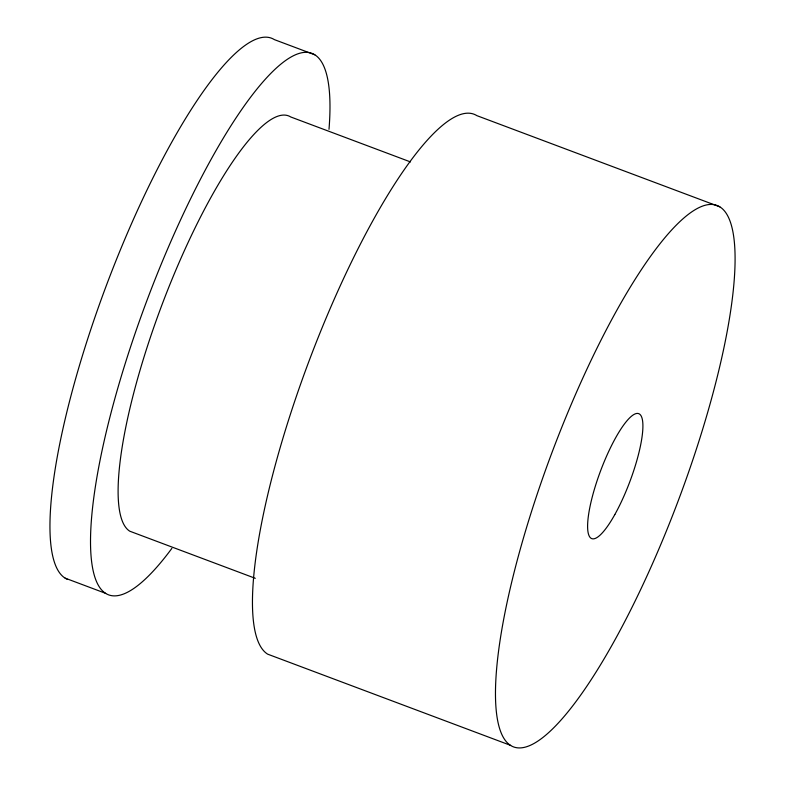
<?xml version="1.0" encoding="UTF-8"?>
<svg xmlns="http://www.w3.org/2000/svg" width="785" height="785" viewBox="0 0 785 785"><rect width="100%" height="100%" fill="white"/><g stroke="black" fill="none" stroke-linecap="round" stroke-linejoin="round"><path stroke-width="1.18" d="M314.844 54.822L274.348 39.613A289.184 67.569 -69.4 0 0 109.812 276.399A289.184 67.569 -69.4 0 0 67.118 579.202M719.835 206.857A289.184 67.569 -69.4 0 0 512.497 578.83A289.184 67.569 -69.4 0 0 613.399 642.67A289.184 67.569 -69.4 0 0 719.835 206.857L476.838 115.63A289.184 67.569 -69.4 0 0 314 348.04A289.184 67.569 -69.4 0 0 267.665 654.16L510.652 745.387M410.496 161.926L290.705 116.955A222.449 51.977 -69.4 0 0 165.449 295.729A222.449 51.977 -69.4 0 0 129.8 531.209L255.292 578.319M65.165 578.143L105.671 593.352M171.866 548.372A289.184 67.569 -69.4 0 1 94.563 492.097A289.184 67.569 -69.4 0 1 233.312 122.058A289.184 67.569 -69.4 0 1 329.003 129.299M614.822 514.558A66.735 15.592 -69.4 0 0 639.383 413.98A66.735 15.592 -69.4 0 0 591.537 499.819A66.735 15.592 -69.4 0 0 614.822 514.558"/></g></svg>
